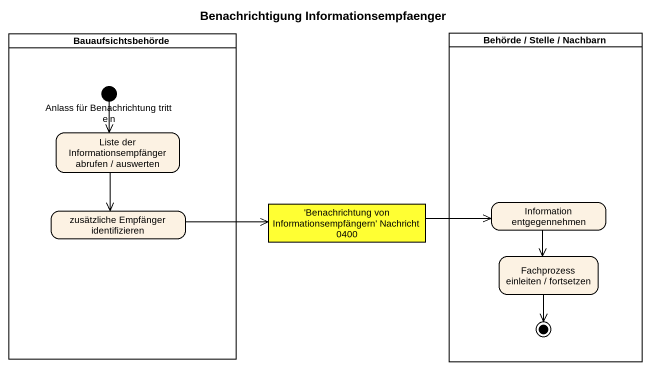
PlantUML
@startuml
title Benachrichtigung Informationsempfaenger
hide empty description
state Bauaufsichtsbehörde <<partition>> {
  state "Anlass für Benachrichtung tritt ein" as Anlass_für_Benachrichtung <<start>>
  state "Liste der Informationsempfänger abrufen / auswerten" as Liste_der
  state "zusätzliche Empfänger identifizieren" as zusätzliche_Empfänger
}
state "Behörde / Stelle / Nachbarn" as Behörde_Stelle_Nachbarn <<partition>> {
  state "Information entgegennehmen" as Information_entgegennehmen
  state "Fachprozess einleiten / fortsetzen" as Fachprozess_einleiten
  Fachprozess_einleiten --> [*]
}
state "'Benachrichtung von Informationsempfängern' Nachricht 0400" as Benachrichtung_von <<object>> #FFFF33
Anlass_für_Benachrichtung --> Liste_der
Liste_der --> zusätzliche_Empfänger
Benachrichtung_von -right-> Information_entgegennehmen
Information_entgegennehmen --> Fachprozess_einleiten
zusätzliche_Empfänger -right-> Benachrichtung_von
@enduml
